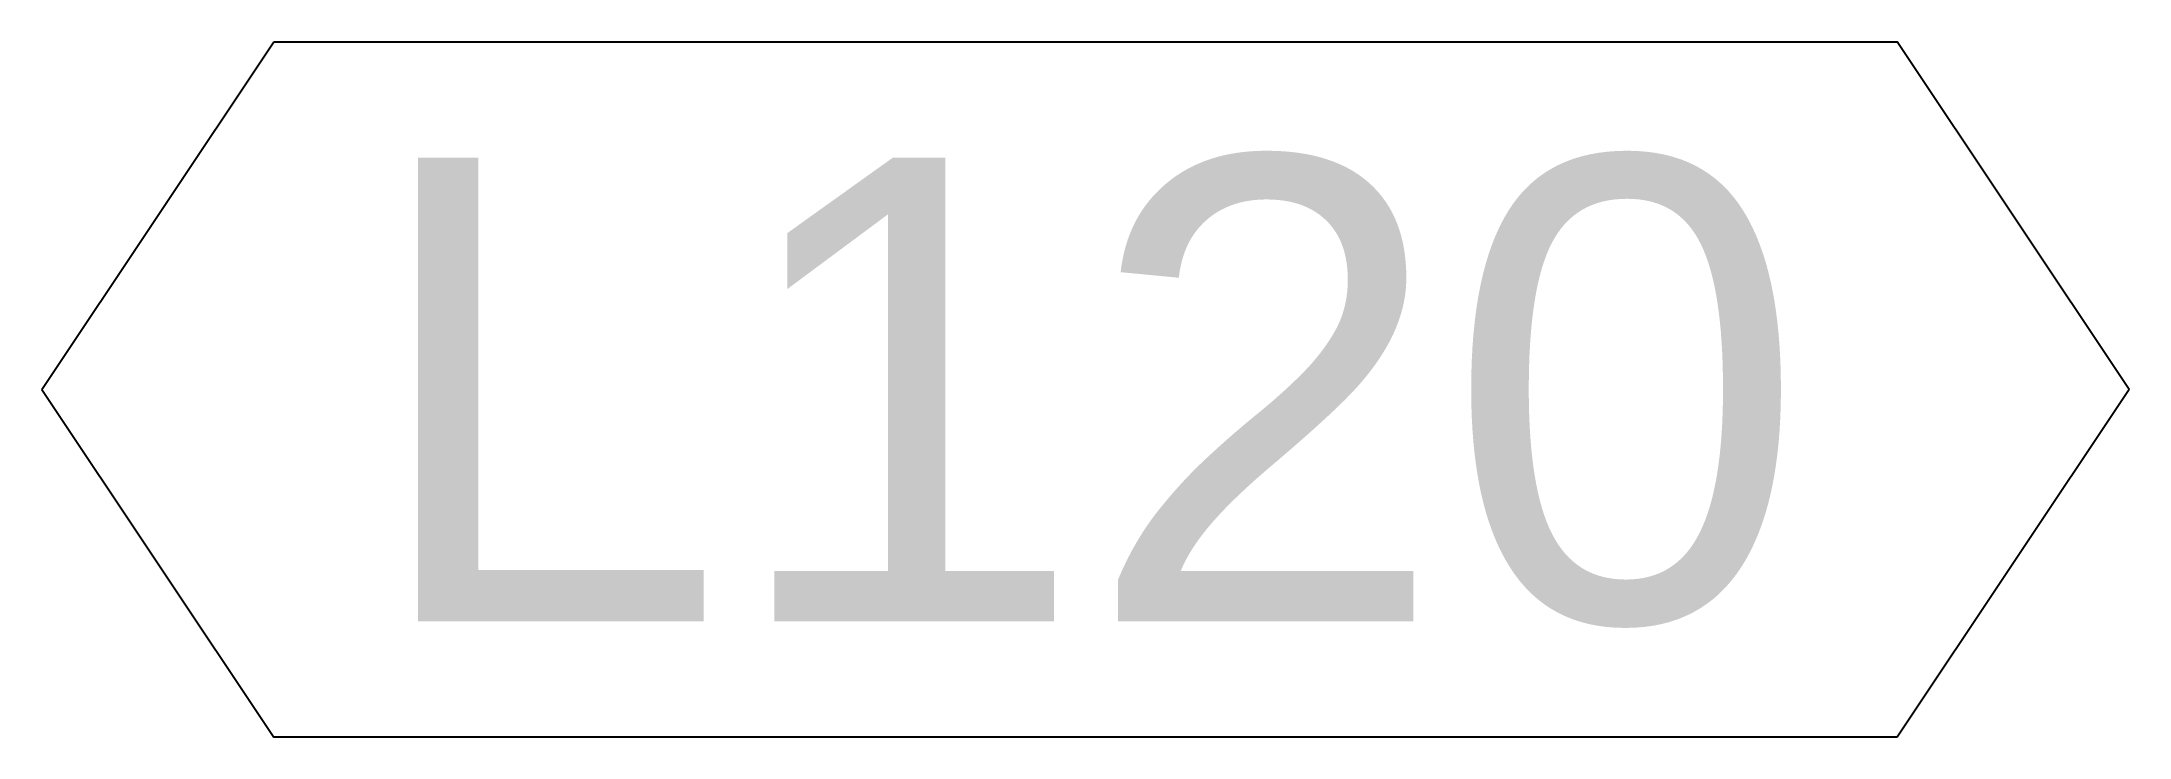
# Model space of a CAD drawing. Header units: millimetres. Extents: x -225 to 225, y -75 to 75.
import ezdxf
from ezdxf.enums import TextEntityAlignment as Align

# ---------------------------------------------------------------- set-up
doc = ezdxf.new("R2010")
doc.units = ezdxf.units.MM
doc.styles.add('EHS_Text', font='arial.ttf')

msp = doc.modelspace()

# ---------------------------------------------------------------- linework, layer by layer
at = {"color": 0, "linetype": 'ByBlock', "lineweight": -2}
for p, q in [((-224.999985, 0), (-174.999985, 74.999992)), ((-174.999985, 74.999992), (174.999985, 74.999992)), ((224.999985, 0), (174.999985, 74.999992)), ((-224.999985, 0), (-174.999985, -74.999992)), ((224.999985, 0), (174.999985, -74.999992)), ((174.999985, -74.999992), (-174.999985, -74.999992))]:
    msp.add_line(p, q, dxfattribs=at)

# ---------------------------------------------------------------- texts
at = {"color": 0, "linetype": 'ByBlock', "lineweight": -2, "style": 'EHS_Text'}
msp.add_text('L120', height=100, dxfattribs=at).set_placement((0, 0), align=Align.MIDDLE_CENTER)

doc.saveas('drawing.dxf')
